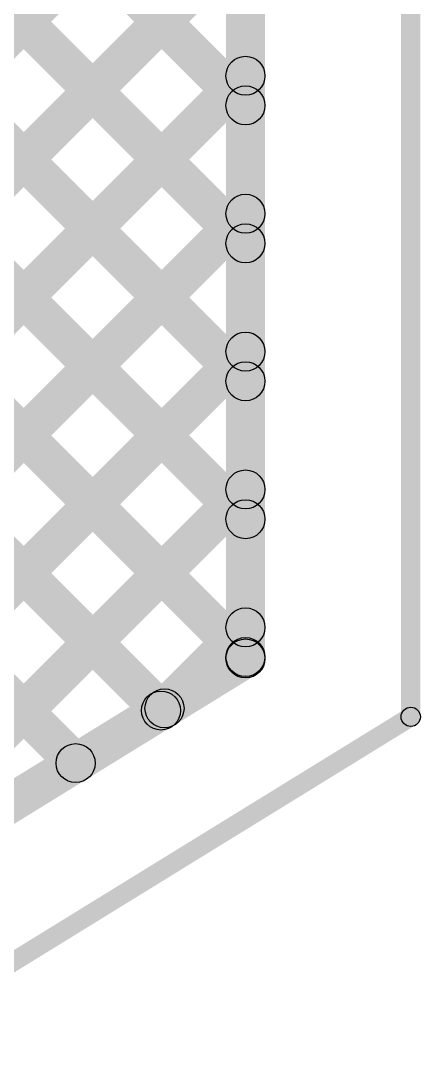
# Model space of a CAD drawing. Header units: millimetres. Extents: x -0.002 to 0.947, y -0.256 to 0.635.
# Drawn here: x 0.8649 to 0.9469, y -0.0688 to 0.1428 of the extents above; entities that cross this region are included whole.
import ezdxf

# ---------------------------------------------------------------- set-up
doc = ezdxf.new("R2010")
doc.units = ezdxf.units.MM
doc.header["$MEASUREMENT"] = 0
for name, color, linetype in [('BottomLayer', 5, 'Continuous'), ('Mechanical2', 216, 'Continuous'), ('TopLayer', 1, 'Continuous')]:
    doc.layers.add(name, color=color, linetype=linetype)

msp = doc.modelspace()

# ---------------------------------------------------------------- hatches: boundary and pattern name
at = {"layer": 'BottomLayer'}
for points in [[(0.915, 0.01197), (0.907, 0.01197), (0.907, 0.566), (0.915, 0.566)], [(0.76683, 0.26391), (0.77249, 0.26956), (0.91383, 0.12823), (0.90817, 0.12257)], [(0.68752, 0.25836), (0.69318, 0.26402), (0.91383, 0.04337), (0.90817, 0.03772)], [(0.71581, 0.25836), (0.72147, 0.26402), (0.91383, 0.07166), (0.90817, 0.066)], [(0.74409, 0.25836), (0.74975, 0.26402), (0.91383, 0.09994), (0.90817, 0.09428)], [(0.8309, 0.10229), (0.82524, 0.10795), (0.90817, 0.19088), (0.91383, 0.18522)], [(0.84729, 0.09039), (0.84163, 0.09605), (0.90817, 0.16259), (0.91383, 0.15693)], [(0.85785, 0.07268), (0.8522, 0.07833), (0.90817, 0.13431), (0.91383, 0.12865)], [(0.85946, 0.04599), (0.8538, 0.05165), (0.90817, 0.10602), (0.91383, 0.10037)], [(0.74974, -0.09201), (0.74408, -0.08635), (0.90817, 0.07774), (0.91383, 0.07208)], [(0.85446, 0.06314), (0.86012, 0.0688), (0.91383, 0.01509), (0.90817, 0.00943)], [(0.82348, -0.04655), (0.81783, -0.04089), (0.90817, 0.04945), (0.91383, 0.0438)], [(0.85142, 0.0379), (0.85708, 0.04356), (0.89651, 0.00412), (0.89085, -0.00153)], [(0.8403, 0.02073), (0.84596, 0.02639), (0.87901, -0.00666), (0.87335, -0.01232)], [(0.89722, -0.00109), (0.89157, 0.00457), (0.90817, 0.02117), (0.91383, 0.01551)], [(0.66657, -0.1434), (0.66237, -0.13659), (0.9089, 0.01538), (0.9131, 0.00857)]]:
    msp.add_hatch(color=5, dxfattribs=at).paths.add_polyline_path(points)
h = msp.add_hatch(color=5, dxfattribs=at)
edge = h.paths.add_edge_path()
edge.add_arc((0.911, 0.13148), 0.004, 0, 360)
h = msp.add_hatch(color=5, dxfattribs=at)
edge = h.paths.add_edge_path()
edge.add_arc((0.911, 0.1254), 0.004, 0, 360)
h = msp.add_hatch(color=5, dxfattribs=at)
edge = h.paths.add_edge_path()
edge.add_arc((0.911, 0.10319), 0.004, 0, 360)
h = msp.add_hatch(color=5, dxfattribs=at)
edge = h.paths.add_edge_path()
edge.add_arc((0.911, 0.09711), 0.004, 0, 360)
h = msp.add_hatch(color=5, dxfattribs=at)
edge = h.paths.add_edge_path()
edge.add_arc((0.911, 0.07491), 0.004, 0, 360)
h = msp.add_hatch(color=5, dxfattribs=at)
edge = h.paths.add_edge_path()
edge.add_arc((0.911, 0.06883), 0.004, 0, 360)
h = msp.add_hatch(color=5, dxfattribs=at)
edge = h.paths.add_edge_path()
edge.add_arc((0.911, 0.04663), 0.004, 0, 360)
h = msp.add_hatch(color=5, dxfattribs=at)
edge = h.paths.add_edge_path()
edge.add_arc((0.911, 0.04054), 0.004, 0, 360)
h = msp.add_hatch(color=5, dxfattribs=at)
edge = h.paths.add_edge_path()
edge.add_arc((0.911, 0.01834), 0.004, 0, 360)
h = msp.add_hatch(color=5, dxfattribs=at)
edge = h.paths.add_edge_path()
edge.add_arc((0.911, 0.01226), 0.004, 0, 360)
h = msp.add_hatch(color=5, dxfattribs=at)
edge = h.paths.add_edge_path()
edge.add_arc((0.911, 0.01197), 0.004, 0, 360)
h = msp.add_hatch(color=5, dxfattribs=at)
edge = h.paths.add_edge_path()
edge.add_arc((0.911, 0.01197), 0.004, 0, 360)
h = msp.add_hatch(color=5, dxfattribs=at)
edge = h.paths.add_edge_path()
edge.add_arc((0.89368, 0.0013), 0.004, 0, 360)
h = msp.add_hatch(color=5, dxfattribs=at)
edge = h.paths.add_edge_path()
edge.add_arc((0.8944, 0.00174), 0.004, 0, 360)
h = msp.add_hatch(color=5, dxfattribs=at)
edge = h.paths.add_edge_path()
edge.add_arc((0.87618, -0.00949), 0.004, 0, 360)
at = {"layer": 'Mechanical2'}
for points in [[(0.94685, 0), (0.94291, 0), (0.94291, 0.61024), (0.94685, 0.61024)], [(0.65851, -0.17884), (0.65645, -0.17549), (0.94385, 0.00168), (0.94591, -0.00168)]]:
    msp.add_hatch(color=216, dxfattribs=at).paths.add_polyline_path(points)
h = msp.add_hatch(color=216, dxfattribs=at)
edge = h.paths.add_edge_path()
edge.add_arc((0.94488, 0), 0.00197, 0, 360)
h = msp.add_hatch(color=216, dxfattribs=at)
edge = h.paths.add_edge_path()
edge.add_arc((0.94488, 0), 0.00197, 0, 360)
at = {"layer": 'TopLayer'}
for points in [[(0.915, 0.01197), (0.907, 0.01197), (0.907, 0.566), (0.915, 0.566)], [(0.73066, 0.30008), (0.73632, 0.30574), (0.91383, 0.12823), (0.90817, 0.12257)], [(0.7559, 0.24655), (0.76156, 0.25221), (0.91383, 0.09994), (0.90817, 0.09428)], [(0.7559, 0.21827), (0.76156, 0.22392), (0.91383, 0.07166), (0.90817, 0.066)], [(0.7559, 0.18998), (0.76156, 0.19564), (0.91383, 0.04337), (0.90817, 0.03772)], [(0.8309, 0.10229), (0.82524, 0.10795), (0.90817, 0.19088), (0.91383, 0.18522)], [(0.84729, 0.09039), (0.84163, 0.09605), (0.90817, 0.16259), (0.91383, 0.15693)], [(0.85785, 0.07268), (0.8522, 0.07833), (0.90817, 0.13431), (0.91383, 0.12865)], [(0.85946, 0.04599), (0.8538, 0.05165), (0.90817, 0.10602), (0.91383, 0.10037)], [(0.76156, -0.08019), (0.7559, -0.07453), (0.90817, 0.07774), (0.91383, 0.07208)], [(0.85446, 0.06314), (0.86012, 0.0688), (0.91383, 0.01509), (0.90817, 0.00943)], [(0.82348, -0.04655), (0.81783, -0.04089), (0.90817, 0.04945), (0.91383, 0.0438)], [(0.85142, 0.0379), (0.85708, 0.04356), (0.89651, 0.00412), (0.89085, -0.00153)], [(0.8403, 0.02073), (0.84596, 0.02639), (0.87901, -0.00666), (0.87335, -0.01232)], [(0.89722, -0.00109), (0.89157, 0.00457), (0.90817, 0.02117), (0.91383, 0.01551)], [(0.76083, -0.0853), (0.75663, -0.07849), (0.9089, 0.01538), (0.9131, 0.00857)]]:
    msp.add_hatch(color=1, dxfattribs=at).paths.add_polyline_path(points)
h = msp.add_hatch(color=1, dxfattribs=at)
edge = h.paths.add_edge_path()
edge.add_arc((0.911, 0.13148), 0.004, 0, 360)
h = msp.add_hatch(color=1, dxfattribs=at)
edge = h.paths.add_edge_path()
edge.add_arc((0.911, 0.1254), 0.004, 0, 360)
h = msp.add_hatch(color=1, dxfattribs=at)
edge = h.paths.add_edge_path()
edge.add_arc((0.911, 0.10319), 0.004, 0, 360)
h = msp.add_hatch(color=1, dxfattribs=at)
edge = h.paths.add_edge_path()
edge.add_arc((0.911, 0.09711), 0.004, 0, 360)
h = msp.add_hatch(color=1, dxfattribs=at)
edge = h.paths.add_edge_path()
edge.add_arc((0.911, 0.07491), 0.004, 0, 360)
h = msp.add_hatch(color=1, dxfattribs=at)
edge = h.paths.add_edge_path()
edge.add_arc((0.911, 0.06883), 0.004, 0, 360)
h = msp.add_hatch(color=1, dxfattribs=at)
edge = h.paths.add_edge_path()
edge.add_arc((0.911, 0.04663), 0.004, 0, 360)
h = msp.add_hatch(color=1, dxfattribs=at)
edge = h.paths.add_edge_path()
edge.add_arc((0.911, 0.04054), 0.004, 0, 360)
h = msp.add_hatch(color=1, dxfattribs=at)
edge = h.paths.add_edge_path()
edge.add_arc((0.911, 0.01834), 0.004, 0, 360)
h = msp.add_hatch(color=1, dxfattribs=at)
edge = h.paths.add_edge_path()
edge.add_arc((0.911, 0.01226), 0.004, 0, 360)
h = msp.add_hatch(color=1, dxfattribs=at)
edge = h.paths.add_edge_path()
edge.add_arc((0.911, 0.01197), 0.004, 0, 360)
h = msp.add_hatch(color=1, dxfattribs=at)
edge = h.paths.add_edge_path()
edge.add_arc((0.911, 0.01197), 0.004, 0, 360)
h = msp.add_hatch(color=1, dxfattribs=at)
edge = h.paths.add_edge_path()
edge.add_arc((0.89368, 0.0013), 0.004, 0, 360)
h = msp.add_hatch(color=1, dxfattribs=at)
edge = h.paths.add_edge_path()
edge.add_arc((0.8944, 0.00174), 0.004, 0, 360)
h = msp.add_hatch(color=1, dxfattribs=at)
edge = h.paths.add_edge_path()
edge.add_arc((0.87618, -0.00949), 0.004, 0, 360)

# ---------------------------------------------------------------- linework, layer by layer
at = {"layer": 'BottomLayer'}
for centre in [(0.911, 0.13148), (0.911, 0.1254), (0.911, 0.10319), (0.911, 0.09711), (0.911, 0.07491), (0.911, 0.06883), (0.911, 0.04663), (0.911, 0.04054), (0.911, 0.01834), (0.911, 0.01226), (0.911, 0.01197), (0.911, 0.01197), (0.89368, 0.0013), (0.8944, 0.00174), (0.87618, -0.00949)]:
    msp.add_circle(centre, 0.004, dxfattribs=at)
at = {"layer": 'Mechanical2'}
msp.add_circle((0.94488, 0), 0.00197, dxfattribs=at)
msp.add_circle((0.94488, 0), 0.00197, dxfattribs=at)
at = {"layer": 'TopLayer'}
for centre in [(0.911, 0.13148), (0.911, 0.1254), (0.911, 0.10319), (0.911, 0.09711), (0.911, 0.07491), (0.911, 0.06883), (0.911, 0.04663), (0.911, 0.04054), (0.911, 0.01834), (0.911, 0.01226), (0.911, 0.01197), (0.911, 0.01197), (0.89368, 0.0013), (0.8944, 0.00174), (0.87618, -0.00949)]:
    msp.add_circle(centre, 0.004, dxfattribs=at)

doc.saveas('drawing.dxf')
